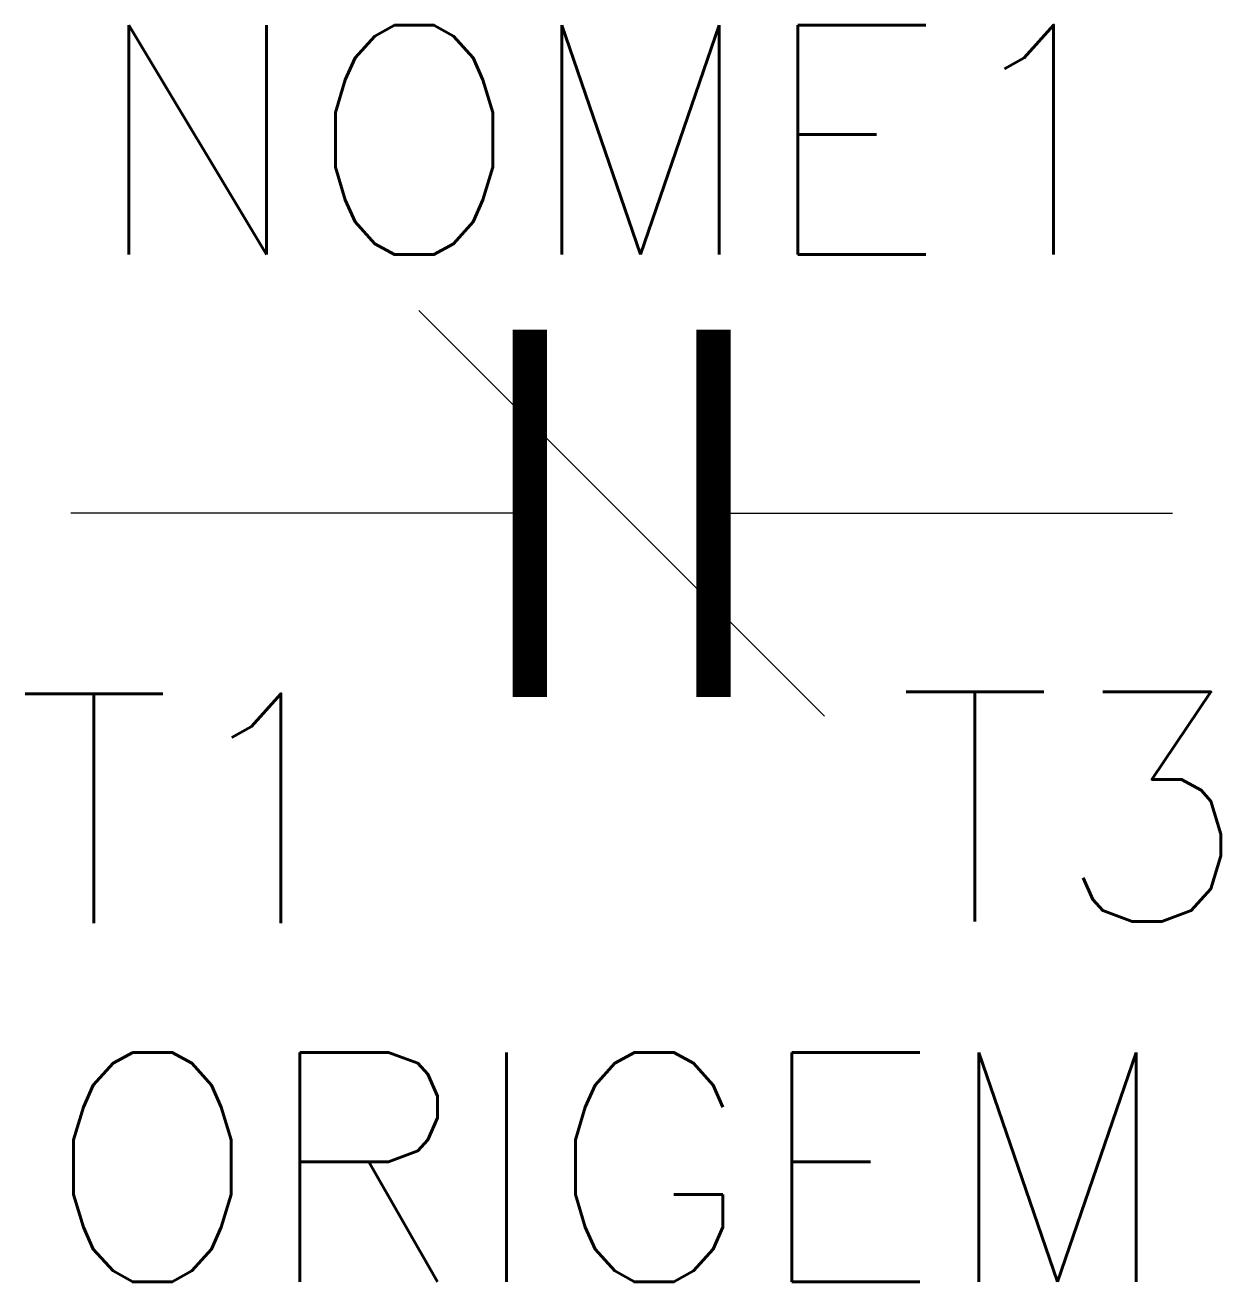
# Model space of a CAD drawing. Header units: millimetres. Extents: x 265.7 to 276.1, y 45.3 to 56.2.
import ezdxf
from ezdxf.enums import TextEntityAlignment as Align

# ---------------------------------------------------------------- set-up
doc = ezdxf.new("R2010")
doc.units = ezdxf.units.MM
doc.header["$LTSCALE"] = 10
doc.styles.add('ROMANS', font='romans')

msp = doc.modelspace()

# ---------------------------------------------------------------- linework, layer by layer
for p, q in [((272.67, 50.191), (269.134, 53.726)), ((270.102, 51.959), (266.102, 51.959)), ((271.702, 51.959), (275.702, 51.959))]:
    msp.add_line(p, q)
at = {"color": 5, "const_width": 0.3}
for points in [[(270.102, 50.359), (270.102, 53.559)], [(271.702, 50.359), (271.702, 53.559)]]:
    msp.add_lwpolyline(points, dxfattribs=at)

# ---------------------------------------------------------------- texts
at = {"style": 'ROMANS'}
for tag, text, p in [('NOME1', '', (266.265, 55.213)), ('ORIGEM', 'ORIGEM', (265.87, 46.261))]:
    msp.add_attdef(tag, text=text, height=2, dxfattribs=at).set_placement(p, align=Align.MIDDLE_LEFT)
for tag, p in [('T1', (268.704, 49.387)), ('T3', (276.379, 49.402))]:
    msp.add_attdef(tag, text='', height=2, dxfattribs=at).set_placement(p, align=Align.MIDDLE_RIGHT)

doc.saveas('drawing.dxf')
